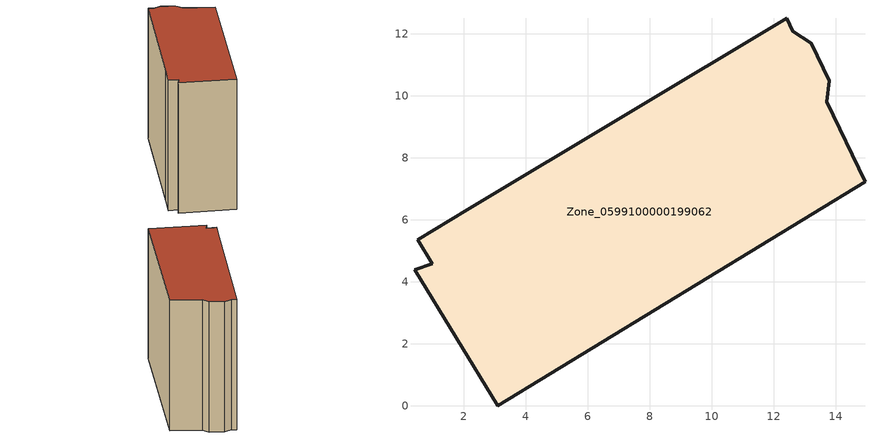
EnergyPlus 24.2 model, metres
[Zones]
Zone_0599100000199062
 floor ground (C_G): 13.79,10.49 13.7,9.8 14.94,7.23 3.09,0 0.4,4.39 0.97,4.57 0.5,5.36 2.11,6.33 12.41,12.5 12.61,12.08 13.2,11.7 z0
 wall outside (C_F): 3.09,0 14.94,7.23 13.7,9.8 13.79,10.49 13.2,11.7 12.61,12.08 12.41,12.5 2.11,6.33 0.5,5.36 0.97,4.57 0.4,4.39 3.09,0 z0:12.69
 roof outside (C_R): 0.97,4.57 0.4,4.39 3.09,0 14.94,7.23 13.7,9.8 13.79,10.49 13.2,11.7 12.61,12.08 12.41,12.5 2.11,6.33 0.5,5.36 z12.69
[BUILDING]
Pand.0599100000199062: North Axis=0; Terrain=City; Loads Convergence Tolerance Value=0.04; Temperature Convergence Tolerance Value=0.4; Solar Distribution=FullExterior; Maximum Number of Warmup Days=25; Minimum Number of Warmup Days=1
[Site:Location]
Rotterdam.The.Hague.AP_ZH_NLD Design_Conditions: Latitude=51.96; Longitude=4.45; Time Zone=1; Elevation=-4.5
[SITE:GROUNDTEMPERATURE:BUILDINGSURFACE]
18, 18, 18, 18, 18, 18, 18, 18, 18, 18, 18, 18
[MATERIAL] Thermal Absorptance=0.9; Solar Absorptance=0.7; Visible Absorptance=0.7
Name | Roughness | Thickness | Conductivity | Density | Specific Heat
G.TI.1946 | MediumSmooth | 0.15 | 1 | 540 | 1210
F.TI.1946 | Rough | 0.3 | 0.857143 | 1920 | 840
R.TI.1946 | MediumRough | 0.2 | 0.1 | 1500 | 1000
[CONSTRUCTION]
C_G: G.TI.1946
C_F: F.TI.1946
C_R: R.TI.1946
[ZONE]
Zone_0599100000199062: Type=1; Multiplier=1; Ceiling Height=Autocalculate; Volume=Autocalculate; Floor Area=autocalculate; Part of Total Floor Area=Yes
[ZONEINFILTRATION:DESIGNFLOWRATE]
Infil_Zone_0599100000199062: Zone or ZoneList or Space or SpaceList=Zone_0599100000199062; Schedule=AlwaysOn; Design Flow Rate Calculation Method=Flow/Area; Flow Rate per Floor Area=0.003; Constant Term Coefficient=1; Temperature Term Coefficient=0; Velocity Term Coefficient=0; Velocity Squared Term Coefficient=0
[HVACTEMPLATE:ZONE:IDEALLOADSAIRSYSTEM]
Zone_0599100000199062: Maximum Heating Supply Air Temperature=50; Minimum Cooling Supply Air Temperature=13; Maximum Heating Supply Air Humidity Ratio=0.0156; Minimum Cooling Supply Air Humidity Ratio=0.0077; Heating Limit=NoLimit; Cooling Limit=NoLimit; Dehumidification Control Type=ConstantSensibleHeatRatio; Cooling Sensible Heat Ratio=0.7; Dehumidification Setpoint=60; Humidification Control Type=None; Humidification Setpoint=30; Outdoor Air Method=None; Outdoor Air Flow Rate per Person=0.00944; Outdoor Air Flow Rate per Zone Floor Area=0; Outdoor Air Flow Rate per Zone=0; Demand Controlled Ventilation Type=None; Outdoor Air Economizer Type=NoEconomizer; Heat Recovery Type=None; Sensible Heat Recovery Effectiveness=0.7; Latent Heat Recovery Effectiveness=0.65
[ZONECONTROL:THERMOSTAT]
ThermostatControl_Zone_0599100000199062: Zone or ZoneList=Zone_0599100000199062; Control Type Schedule=DualSetpointControlType; Control 1=Thermostat_Zone_0599100000199062; Temperature Difference Between Cutout And Setpoint=0
[THERMOSTATSETPOINT:DUALSETPOINT]
Thermostat_Zone_0599100000199062: Heating Setpoint Temperature Schedule=HeatingSetpoint_Zone_0599100000199062; Cooling Setpoint Temperature Schedule=CoolingSetpoint_Zone_0599100000199062
[SCHEDULE:COMPACT]
HeatingSetpoint_Zone_0599100000199062: Through: 12/31, For: AllDays, Until: 24:00, 21
CoolingSetpoint_Zone_0599100000199062: Through: 12/31, For: AllDays, Until: 24:00, 24
DualSetpointControlType: Through: 12/31, For: AllDays, Until: 24:00, 4
AlwaysOn: Through: 12/31, For: AllDays, Until: 24:00, 1
